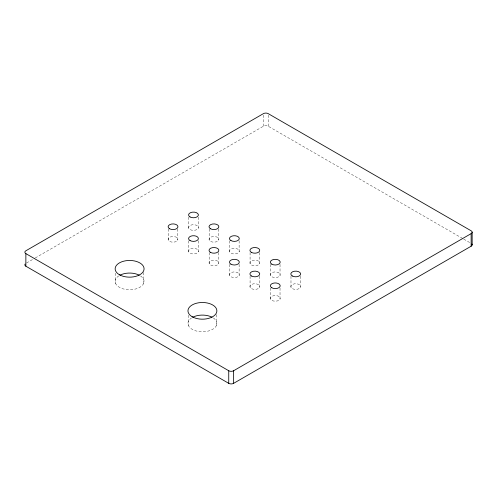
<?xml version="1.0" encoding="UTF-8"?>
<svg xmlns="http://www.w3.org/2000/svg" width="497" height="497" viewBox="0 0 497 497"><rect width="100%" height="100%" fill="white"/><g stroke="black" fill="none" stroke-linecap="round" stroke-linejoin="round"><path stroke-width="0.37" stroke-dasharray="2.48 1.86" d="M26.534 262.994L34.585 258.347M35.256 257.955L263.367 126.257A3.46 2 0 0 1 268.262 126.257L463.074 238.734M463.744 239.119L471.137 243.387M300.48 276.183L300.48 287.297A4.914 2.839 0 0 1 292.255 288.571A4.914 2.839 0 0 1 294.46 283.818A4.914 2.839 0 0 1 300.48 287.297M290.981 276.183L290.981 287.297M280.028 264.379L280.028 275.487A4.914 2.839 0 0 1 271.803 276.761A4.914 2.839 0 0 1 274.009 272.014A4.914 2.839 0 0 1 280.028 275.487M280.028 287.987L280.028 299.101A4.914 2.839 0 0 1 271.803 300.374A4.914 2.839 0 0 1 274.009 295.628A4.914 2.839 0 0 1 280.028 299.101M270.536 264.379L270.536 275.487M270.536 287.987L270.536 299.101M268.262 115.149L268.262 126.257M263.367 115.149L263.367 126.257M259.583 252.569L259.583 263.683A4.914 2.839 0 0 1 251.358 264.957A4.914 2.839 0 0 1 253.563 260.204A4.914 2.839 0 0 1 259.583 263.683M259.583 276.183L259.583 287.297A4.914 2.839 0 0 1 251.358 288.571A4.914 2.839 0 0 1 253.563 283.818A4.914 2.839 0 0 1 259.583 287.297M250.084 252.569L250.084 263.683M250.084 276.183L250.084 287.297M239.132 240.765L239.132 251.873A4.914 2.839 0 0 1 230.906 253.147A4.914 2.839 0 0 1 233.112 248.401A4.914 2.839 0 0 1 239.132 251.873M239.132 264.379L239.132 275.487A4.914 2.839 0 0 1 230.906 276.761A4.914 2.839 0 0 1 233.112 272.014A4.914 2.839 0 0 1 239.132 275.487M229.633 240.765L229.633 251.873M229.633 264.379L229.633 275.487M218.68 228.955L218.68 240.07A4.914 2.839 0 0 1 210.455 241.343A4.914 2.839 0 0 1 212.66 236.591A4.914 2.839 0 0 1 218.68 240.07M218.68 252.569L218.68 263.683A4.914 2.839 0 0 1 210.455 264.957A4.914 2.839 0 0 1 212.66 260.204A4.914 2.839 0 0 1 218.68 263.683M216.381 314.607L216.381 325.597M209.181 228.955L209.181 240.07M209.181 252.569L209.181 263.683M198.235 217.152L198.235 228.26A4.914 2.839 0 0 1 190.009 229.533A4.914 2.839 0 0 1 192.209 224.787A4.914 2.839 0 0 1 198.235 228.26M198.235 240.765L198.235 251.873A4.914 2.839 0 0 1 190.009 253.147A4.914 2.839 0 0 1 192.209 248.401A4.914 2.839 0 0 1 198.235 251.873M188.736 217.152L188.736 228.26M188.736 240.765L188.736 251.873M188.444 315.228L188.444 325.597M177.783 228.955L177.783 240.07A4.914 2.839 0 0 1 169.558 241.343A4.914 2.839 0 0 1 171.763 236.591A4.914 2.839 0 0 1 177.783 240.07M168.284 228.955L168.284 240.07M143.577 272.455L143.577 283.563M115.646 273.195L115.646 283.563M140.552 275.947A14.463 8.35 0 0 1 139.589 287.452A14.463 8.35 0 0 1 119.64 287.452A14.463 8.35 0 0 1 118.671 275.947M213.356 317.981A14.463 8.35 0 0 1 212.387 329.48A14.463 8.35 0 0 1 192.438 329.48A14.463 8.35 0 0 1 191.475 317.981"/><path stroke-width="0.75" d="M25.863 253.613L228.738 370.743A3.46 2 0 0 0 233.633 370.743L471.137 233.621A3.46 2 0 0 0 471.137 230.794L268.262 113.664A3.46 2 0 0 0 263.367 113.664L25.863 250.786A3.46 2 0 0 0 25.863 253.613L25.863 266.206L228.738 383.336A3.46 2 0 0 0 233.633 383.336L471.137 246.214A3.46 2 0 0 0 471.889 244.033M472.15 232.205L472.15 244.804M471.137 233.621L471.137 246.214M233.633 370.743L233.633 383.336M228.738 370.743L228.738 383.336M25.863 266.206A3.46 2 0 0 1 25.111 264.025M119.976 275.176A14.463 8.35 0 0 1 139.247 275.176M192.78 317.21A14.463 8.35 0 0 1 212.045 317.21M119.386 274.717A14.463 8.35 0 0 0 143.577 270.971A14.463 8.35 0 0 0 125.871 260.745A14.463 8.35 0 0 0 119.386 274.717M192.19 316.744A14.463 8.35 0 0 0 216.381 313.004A14.463 8.35 0 0 0 198.67 302.779A14.463 8.35 0 0 0 192.19 316.744M271.803 287.782A4.914 2.839 0 0 0 280.028 286.508A4.914 2.839 0 0 0 274.009 283.029A4.914 2.839 0 0 0 271.803 287.782M251.358 275.972A4.914 2.839 0 0 0 259.583 274.704A4.914 2.839 0 0 0 253.563 271.225A4.914 2.839 0 0 0 251.358 275.972M230.906 264.168A4.914 2.839 0 0 0 239.132 262.894A4.914 2.839 0 0 0 233.112 259.415A4.914 2.839 0 0 0 230.906 264.168M210.455 252.358A4.914 2.839 0 0 0 218.68 251.091A4.914 2.839 0 0 0 212.66 247.612A4.914 2.839 0 0 0 210.455 252.358M190.009 240.554A4.914 2.839 0 0 0 198.235 239.281A4.914 2.839 0 0 0 192.209 235.808A4.914 2.839 0 0 0 190.009 240.554M169.558 228.75A4.914 2.839 0 0 0 177.783 227.477A4.914 2.839 0 0 0 171.763 223.998A4.914 2.839 0 0 0 169.558 228.75M292.255 275.972A4.914 2.839 0 0 0 300.48 274.704A4.914 2.839 0 0 0 294.46 271.225A4.914 2.839 0 0 0 292.255 275.972M271.803 264.168A4.914 2.839 0 0 0 280.028 262.894A4.914 2.839 0 0 0 274.009 259.415A4.914 2.839 0 0 0 271.803 264.168M251.358 252.358A4.914 2.839 0 0 0 259.583 251.091A4.914 2.839 0 0 0 253.563 247.612A4.914 2.839 0 0 0 251.358 252.358M230.906 240.554A4.914 2.839 0 0 0 239.132 239.281A4.914 2.839 0 0 0 233.112 235.808A4.914 2.839 0 0 0 230.906 240.554M210.455 228.75A4.914 2.839 0 0 0 218.68 227.477A4.914 2.839 0 0 0 212.66 223.998A4.914 2.839 0 0 0 210.455 228.75M190.009 216.94A4.914 2.839 0 0 0 198.235 215.667A4.914 2.839 0 0 0 192.209 212.194A4.914 2.839 0 0 0 190.009 216.94"/></g></svg>
